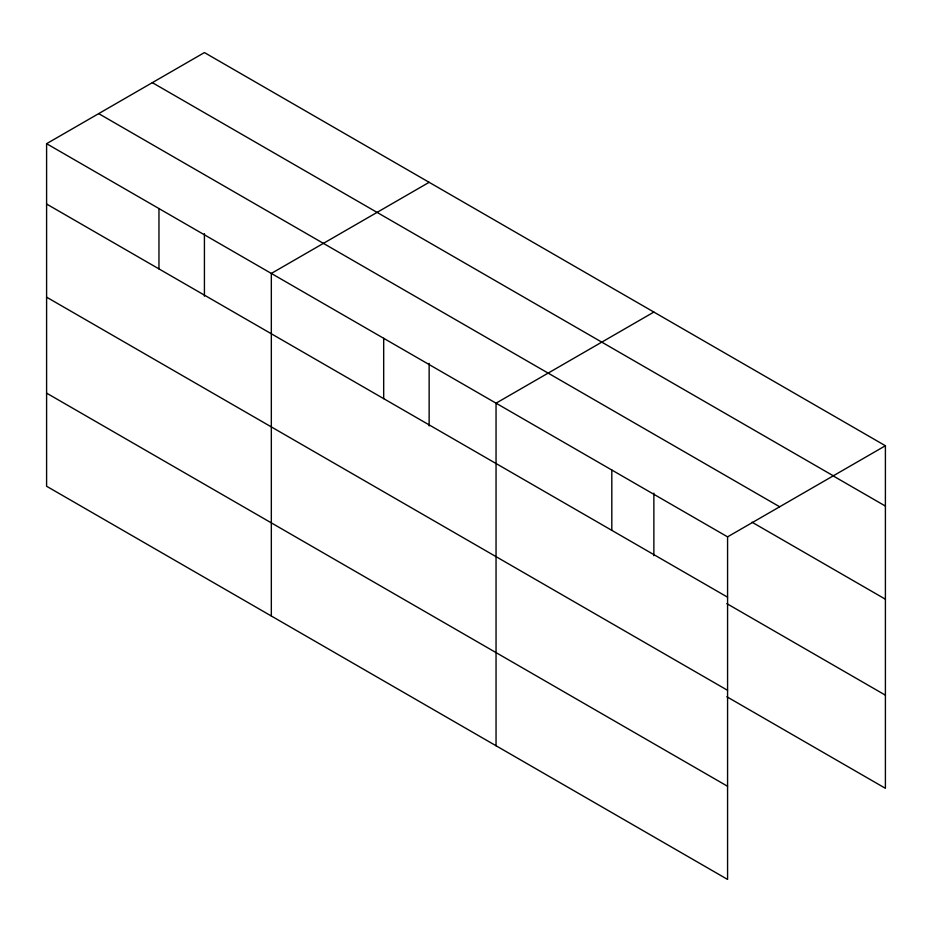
<?xml version="1.0" encoding="UTF-8"?>
<svg xmlns="http://www.w3.org/2000/svg" width="932" height="932" viewBox="0 0 932 932"><rect width="100%" height="100%" fill="white"/><g stroke="black" fill="none" stroke-linecap="round" stroke-linejoin="round"><path stroke-width="1.4" d="M727.577 690.321L727.577 536.855L46.6 143.691L46.6 486.259L727.577 879.424L727.577 690.321L46.6 297.168M726.855 696.763L885.4 788.309L885.4 445.741L204.423 52.576L46.6 143.691M429.139 182.323L271.329 273.437L271.329 616.005M653.868 312.069L496.045 403.183L496.045 745.751M727.577 536.855L885.4 445.741M152.335 82.645L833.324 475.809M832.556 475.553L885.4 506.064M98.675 113.622L779.665 506.787M752.019 522.2L885.4 599.206M46.6 204.026L727.577 597.191M726.855 603.633L885.4 695.167M46.6 393.129L727.577 786.282M653.868 493.156L653.868 555.682M611.811 470.019L611.811 530.343M429.139 363.41L429.139 425.936M383.681 338.304L383.681 398.64M204.423 233.676L204.423 296.19M158.964 208.57L158.964 268.894"/></g></svg>
